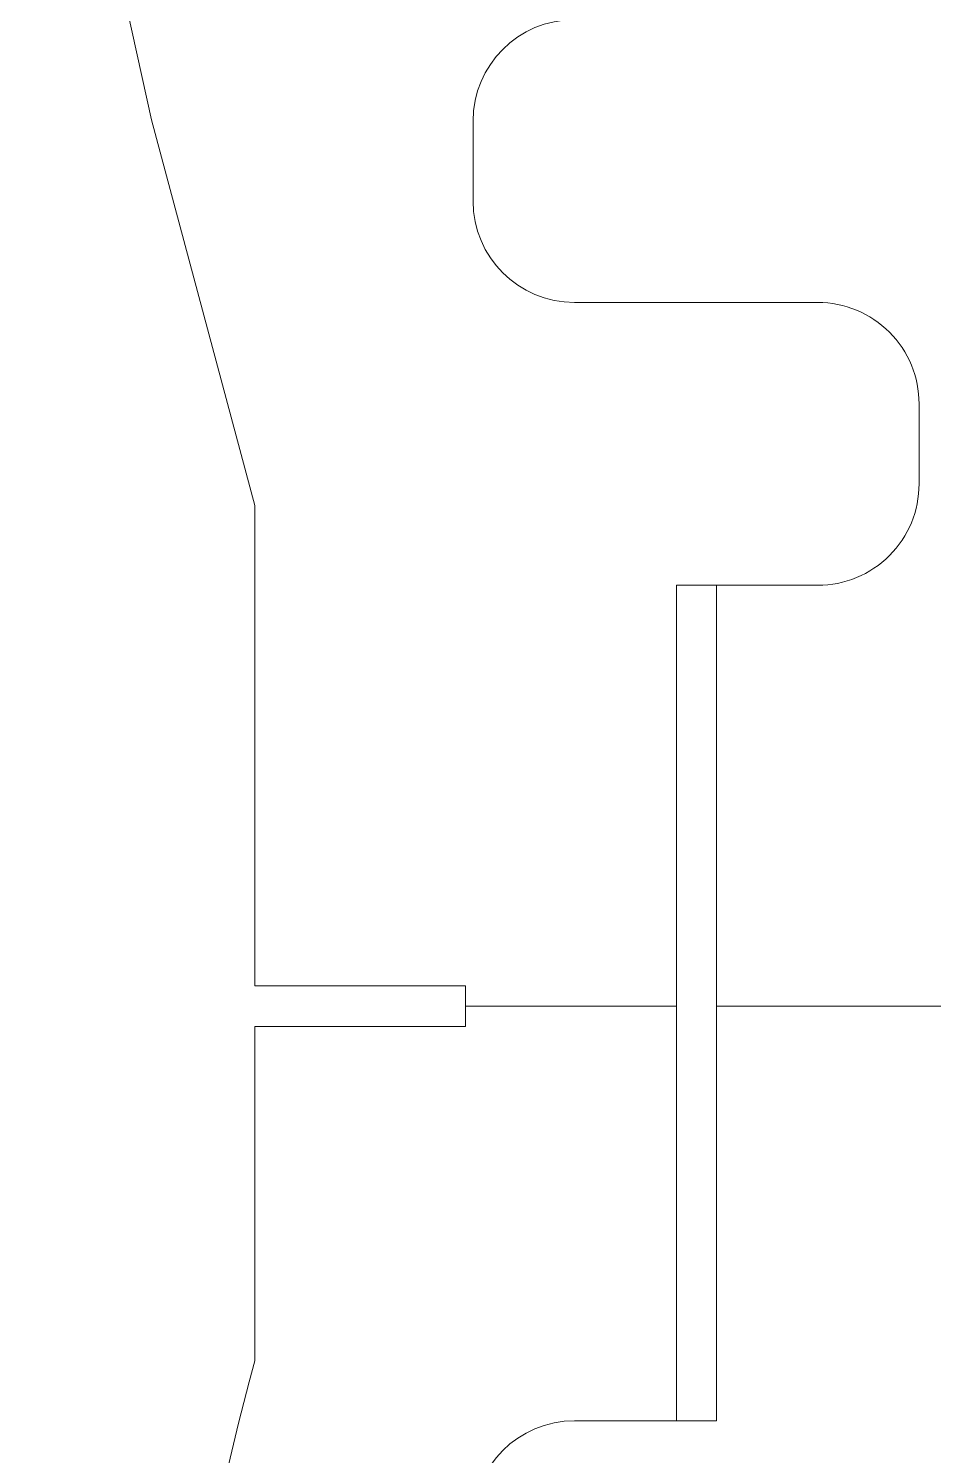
# Model space of a CAD drawing. Header units: millimetres. Extents: x 570 to 650.8, y -8.3 to 42.9.
# Drawn here: x 605.36 to 610.52, y 20.24 to 28.38 of the extents above; entities that cross this region are included whole.
import ezdxf

# ---------------------------------------------------------------- set-up
doc = ezdxf.new("R2010")
doc.units = ezdxf.units.MM
doc.header["$MEASUREMENT"] = 0
doc.layers.add('Layer 1', color=7, linetype='Continuous')

msp = doc.modelspace()

# ---------------------------------------------------------------- linework, layer by layer
at = {"layer": 'Layer 1', "color": 4, "lineweight": 9}
for points in [[(606.06073, 27.86117), (606.06073, 27.86117), (605.35824, 31.04343), (605.35824, 31.04343)], [(606.06073, 27.86117), (606.06073, 27.86117), (605.35824, 31.04343), (605.35824, 31.04343)], [(606.06073, 27.86117), (606.06073, 27.86117), (605.35824, 31.04343), (605.35824, 31.04343)], [(606.06073, 27.86117), (606.06073, 27.86117), (605.35824, 31.04343), (605.35824, 31.04343)], [(606.06073, 27.86117), (606.06073, 27.86117), (605.35824, 31.04343), (605.35824, 31.04343)], [(606.06073, 27.86117), (606.06073, 27.86117), (605.35824, 31.04343), (605.35824, 31.04343)], [(606.06073, 27.86117), (606.06073, 27.86117), (605.35824, 31.04343), (605.35824, 31.04343)], [(606.06073, 27.86117), (606.06073, 27.86117), (605.35824, 31.04343), (605.35824, 31.04343)], [(606.06073, 27.86117), (606.06073, 27.86117), (605.35824, 31.04343), (605.35824, 31.04343)], [(606.06073, 27.86117), (606.06073, 27.86117), (605.35824, 31.04343), (605.35824, 31.04343)], [(606.06073, 27.86117), (606.06073, 27.86117), (605.35824, 31.04343), (605.35824, 31.04343)], [(606.06073, 27.86117), (606.06073, 27.86117), (605.35824, 31.04343), (605.35824, 31.04343)], [(606.06073, 27.86117), (606.06073, 27.86117), (605.35824, 31.04343), (605.35824, 31.04343)], [(606.06073, 27.86117), (606.06073, 27.86117), (605.35824, 31.04343), (605.35824, 31.04343)], [(606.06073, 27.86117), (606.06073, 27.86117), (605.35824, 31.04343), (605.35824, 31.04343)], [(606.06073, 27.86117), (606.06073, 27.86117), (605.35824, 31.04343), (605.35824, 31.04343)], [(606.06073, 27.86117), (606.06073, 27.86117), (605.35824, 31.04343), (605.35824, 31.04343)], [(606.06073, 27.86117), (606.06073, 27.86117), (605.35824, 31.04343), (605.35824, 31.04343)], [(606.06073, 27.86117), (606.06073, 27.86117), (605.35824, 31.04343), (605.35824, 31.04343)], [(606.06073, 27.86117), (606.06073, 27.86117), (605.35824, 31.04343), (605.35824, 31.04343)], [(606.06073, 27.86117), (606.06073, 27.86117), (605.35824, 31.04343), (605.35824, 31.04343)], [(608.47423, 28.43283), (608.15469, 28.43283), (607.89562, 28.17376), (607.89562, 27.85423)], [(606.64974, 25.66253), (606.64974, 25.66253), (606.06073, 27.86117), (606.06073, 27.86117)], [(606.64974, 25.66253), (606.64974, 25.66253), (606.06073, 27.86117), (606.06073, 27.86117)], [(606.64974, 25.66253), (606.64974, 25.66253), (606.06073, 27.86117), (606.06073, 27.86117)], [(606.64974, 25.66253), (606.64974, 25.66253), (606.06073, 27.86117), (606.06073, 27.86117)], [(606.64974, 25.66253), (606.64974, 25.66253), (606.06073, 27.86117), (606.06073, 27.86117)], [(606.64974, 25.66253), (606.64974, 25.66253), (606.06073, 27.86117), (606.06073, 27.86117)], [(606.64974, 25.66253), (606.64974, 25.66253), (606.06073, 27.86117), (606.06073, 27.86117)], [(606.64974, 25.66253), (606.64974, 25.66253), (606.06073, 27.86117), (606.06073, 27.86117)], [(606.64974, 25.66253), (606.64974, 25.66253), (606.06073, 27.86117), (606.06073, 27.86117)], [(606.64974, 25.66253), (606.64974, 25.66253), (606.06073, 27.86117), (606.06073, 27.86117)], [(606.64974, 25.66253), (606.64974, 25.66253), (606.06073, 27.86117), (606.06073, 27.86117)], [(606.64974, 25.66253), (606.64974, 25.66253), (606.06073, 27.86117), (606.06073, 27.86117)], [(606.64974, 25.66253), (606.64974, 25.66253), (606.06073, 27.86117), (606.06073, 27.86117)], [(606.64974, 25.66253), (606.64974, 25.66253), (606.06073, 27.86117), (606.06073, 27.86117)], [(606.64974, 25.66253), (606.64974, 25.66253), (606.06073, 27.86117), (606.06073, 27.86117)], [(606.64974, 25.66253), (606.64974, 25.66253), (606.06073, 27.86117), (606.06073, 27.86117)], [(606.64974, 25.66253), (606.64974, 25.66253), (606.06073, 27.86117), (606.06073, 27.86117)], [(606.64974, 25.66253), (606.64974, 25.66253), (606.06073, 27.86117), (606.06073, 27.86117)], [(606.64974, 25.66253), (606.64974, 25.66253), (606.06073, 27.86117), (606.06073, 27.86117)], [(606.64974, 25.66253), (606.64974, 25.66253), (606.06073, 27.86117), (606.06073, 27.86117)], [(606.64974, 25.66253), (606.64974, 25.66253), (606.06073, 27.86117), (606.06073, 27.86117)], [(607.89563, 27.85424), (607.89563, 27.85424), (607.89563, 27.39828), (607.89563, 27.39828)], [(607.89563, 27.85424), (607.89563, 27.85424), (607.89563, 27.39828), (607.89563, 27.39828)], [(607.89563, 27.85424), (607.89563, 27.85424), (607.89563, 27.39828), (607.89563, 27.39828)], [(607.89563, 27.85424), (607.89563, 27.85424), (607.89563, 27.39828), (607.89563, 27.39828)], [(607.89563, 27.85424), (607.89563, 27.85424), (607.89563, 27.39828), (607.89563, 27.39828)], [(607.89563, 27.85424), (607.89563, 27.85424), (607.89563, 27.39828), (607.89563, 27.39828)], [(607.89563, 27.85424), (607.89563, 27.85424), (607.89563, 27.39828), (607.89563, 27.39828)], [(607.89563, 27.85424), (607.89563, 27.85424), (607.89563, 27.39828), (607.89563, 27.39828)], [(607.89563, 27.85424), (607.89563, 27.85424), (607.89563, 27.39828), (607.89563, 27.39828)], [(607.89563, 27.85424), (607.89563, 27.85424), (607.89563, 27.39828), (607.89563, 27.39828)], [(607.89563, 27.85424), (607.89563, 27.85424), (607.89563, 27.39828), (607.89563, 27.39828)], [(607.89563, 27.85424), (607.89563, 27.85424), (607.89563, 27.39828), (607.89563, 27.39828)], [(607.89563, 27.85424), (607.89563, 27.85424), (607.89563, 27.39828), (607.89563, 27.39828)], [(607.89563, 27.85424), (607.89563, 27.85424), (607.89563, 27.39828), (607.89563, 27.39828)], [(607.89563, 27.85424), (607.89563, 27.85424), (607.89563, 27.39828), (607.89563, 27.39828)], [(607.89563, 27.85424), (607.89563, 27.85424), (607.89563, 27.39828), (607.89563, 27.39828)], [(607.89563, 27.85424), (607.89563, 27.85424), (607.89563, 27.39828), (607.89563, 27.39828)], [(607.89563, 27.85424), (607.89563, 27.85424), (607.89563, 27.39828), (607.89563, 27.39828)], [(607.89563, 27.85424), (607.89563, 27.85424), (607.89563, 27.39828), (607.89563, 27.39828)], [(607.89563, 27.85424), (607.89563, 27.85424), (607.89563, 27.39828), (607.89563, 27.39828)], [(607.89563, 27.85424), (607.89563, 27.85424), (607.89563, 27.39828), (607.89563, 27.39828)], [(607.89563, 27.39828), (607.89563, 27.07874), (608.15469, 26.81971), (608.47422, 26.81971)], [(608.47423, 26.81972), (608.47423, 26.81972), (609.05644, 26.81972), (609.05644, 26.81972)], [(608.47423, 26.81972), (608.47423, 26.81972), (609.05644, 26.81972), (609.05644, 26.81972)], [(608.47423, 26.81972), (608.47423, 26.81972), (609.05644, 26.81972), (609.05644, 26.81972)], [(608.47423, 26.81972), (608.47423, 26.81972), (609.05644, 26.81972), (609.05644, 26.81972)], [(608.47423, 26.81972), (608.47423, 26.81972), (609.05644, 26.81972), (609.05644, 26.81972)], [(608.47423, 26.81972), (608.47423, 26.81972), (609.05644, 26.81972), (609.05644, 26.81972)], [(608.47423, 26.81972), (608.47423, 26.81972), (609.05644, 26.81972), (609.05644, 26.81972)], [(608.47423, 26.81972), (608.47423, 26.81972), (609.05644, 26.81972), (609.05644, 26.81972)], [(608.47423, 26.81972), (608.47423, 26.81972), (609.05644, 26.81972), (609.05644, 26.81972)], [(608.47423, 26.81972), (608.47423, 26.81972), (609.05644, 26.81972), (609.05644, 26.81972)], [(608.47423, 26.81972), (608.47423, 26.81972), (609.05644, 26.81972), (609.05644, 26.81972)], [(608.47423, 26.81972), (608.47423, 26.81972), (609.05644, 26.81972), (609.05644, 26.81972)], [(608.47423, 26.81972), (608.47423, 26.81972), (609.05644, 26.81972), (609.05644, 26.81972)], [(608.47423, 26.81972), (608.47423, 26.81972), (609.05644, 26.81972), (609.05644, 26.81972)], [(608.47423, 26.81972), (608.47423, 26.81972), (609.05644, 26.81972), (609.05644, 26.81972)], [(608.47423, 26.81972), (608.47423, 26.81972), (609.05644, 26.81972), (609.05644, 26.81972)], [(608.47423, 26.81972), (608.47423, 26.81972), (609.05644, 26.81972), (609.05644, 26.81972)], [(608.47423, 26.81972), (608.47423, 26.81972), (609.05644, 26.81972), (609.05644, 26.81972)], [(608.47423, 26.81972), (608.47423, 26.81972), (609.05644, 26.81972), (609.05644, 26.81972)], [(608.47423, 26.81972), (608.47423, 26.81972), (609.05644, 26.81972), (609.05644, 26.81972)], [(608.47423, 26.81972), (608.47423, 26.81972), (609.05644, 26.81972), (609.05644, 26.81972)], [(609.05644, 26.81972), (609.05644, 26.81972), (609.28426, 26.81972), (609.28426, 26.81972)], [(609.05644, 26.81972), (609.05644, 26.81972), (609.28426, 26.81972), (609.28426, 26.81972)], [(609.05644, 26.81972), (609.05644, 26.81972), (609.28426, 26.81972), (609.28426, 26.81972)], [(609.05644, 26.81972), (609.05644, 26.81972), (609.28426, 26.81972), (609.28426, 26.81972)], [(609.05644, 26.81972), (609.05644, 26.81972), (609.28426, 26.81972), (609.28426, 26.81972)], [(609.05644, 26.81972), (609.05644, 26.81972), (609.28426, 26.81972), (609.28426, 26.81972)], [(609.05644, 26.81972), (609.05644, 26.81972), (609.28426, 26.81972), (609.28426, 26.81972)], [(609.05644, 26.81972), (609.05644, 26.81972), (609.28426, 26.81972), (609.28426, 26.81972)], [(609.05644, 26.81972), (609.05644, 26.81972), (609.28426, 26.81972), (609.28426, 26.81972)], [(609.05644, 26.81972), (609.05644, 26.81972), (609.28426, 26.81972), (609.28426, 26.81972)], [(609.05644, 26.81972), (609.05644, 26.81972), (609.28426, 26.81972), (609.28426, 26.81972)], [(609.05644, 26.81972), (609.05644, 26.81972), (609.28426, 26.81972), (609.28426, 26.81972)], [(609.05644, 26.81972), (609.05644, 26.81972), (609.28426, 26.81972), (609.28426, 26.81972)], [(609.05644, 26.81972), (609.05644, 26.81972), (609.28426, 26.81972), (609.28426, 26.81972)], [(609.05644, 26.81972), (609.05644, 26.81972), (609.28426, 26.81972), (609.28426, 26.81972)], [(609.05644, 26.81972), (609.05644, 26.81972), (609.28426, 26.81972), (609.28426, 26.81972)], [(609.05644, 26.81972), (609.05644, 26.81972), (609.28426, 26.81972), (609.28426, 26.81972)], [(609.05644, 26.81972), (609.05644, 26.81972), (609.28426, 26.81972), (609.28426, 26.81972)], [(609.05644, 26.81972), (609.05644, 26.81972), (609.28426, 26.81972), (609.28426, 26.81972)], [(609.05644, 26.81972), (609.05644, 26.81972), (609.28426, 26.81972), (609.28426, 26.81972)], [(609.05644, 26.81972), (609.05644, 26.81972), (609.28426, 26.81972), (609.28426, 26.81972)], [(609.28426, 26.81972), (609.28426, 26.81972), (609.86284, 26.81972), (609.86284, 26.81972)], [(609.28426, 26.81972), (609.28426, 26.81972), (609.86284, 26.81972), (609.86284, 26.81972)], [(609.28426, 26.81972), (609.28426, 26.81972), (609.86284, 26.81972), (609.86284, 26.81972)], [(609.28426, 26.81972), (609.28426, 26.81972), (609.86284, 26.81972), (609.86284, 26.81972)], [(609.28426, 26.81972), (609.28426, 26.81972), (609.86284, 26.81972), (609.86284, 26.81972)], [(609.28426, 26.81972), (609.28426, 26.81972), (609.86284, 26.81972), (609.86284, 26.81972)], [(609.28426, 26.81972), (609.28426, 26.81972), (609.86284, 26.81972), (609.86284, 26.81972)], [(609.28426, 26.81972), (609.28426, 26.81972), (609.86284, 26.81972), (609.86284, 26.81972)], [(609.28426, 26.81972), (609.28426, 26.81972), (609.86284, 26.81972), (609.86284, 26.81972)], [(609.28426, 26.81972), (609.28426, 26.81972), (609.86284, 26.81972), (609.86284, 26.81972)], [(609.28426, 26.81972), (609.28426, 26.81972), (609.86284, 26.81972), (609.86284, 26.81972)], [(609.28426, 26.81972), (609.28426, 26.81972), (609.86284, 26.81972), (609.86284, 26.81972)], [(609.28426, 26.81972), (609.28426, 26.81972), (609.86284, 26.81972), (609.86284, 26.81972)], [(609.28426, 26.81972), (609.28426, 26.81972), (609.86284, 26.81972), (609.86284, 26.81972)], [(609.28426, 26.81972), (609.28426, 26.81972), (609.86284, 26.81972), (609.86284, 26.81972)], [(609.28426, 26.81972), (609.28426, 26.81972), (609.86284, 26.81972), (609.86284, 26.81972)], [(609.28426, 26.81972), (609.28426, 26.81972), (609.86284, 26.81972), (609.86284, 26.81972)], [(609.28426, 26.81972), (609.28426, 26.81972), (609.86284, 26.81972), (609.86284, 26.81972)], [(609.28426, 26.81972), (609.28426, 26.81972), (609.86284, 26.81972), (609.86284, 26.81972)], [(609.28426, 26.81972), (609.28426, 26.81972), (609.86284, 26.81972), (609.86284, 26.81972)], [(609.28426, 26.81972), (609.28426, 26.81972), (609.86284, 26.81972), (609.86284, 26.81972)], [(610.44144, 26.24112), (610.44144, 26.24112), (610.44144, 25.78516), (610.44144, 25.78516)], [(610.44144, 26.24112), (610.44144, 26.24112), (610.44144, 25.78516), (610.44144, 25.78516)], [(610.44144, 26.24112), (610.44144, 26.24112), (610.44144, 25.78516), (610.44144, 25.78516)], [(610.44144, 26.24112), (610.44144, 26.24112), (610.44144, 25.78516), (610.44144, 25.78516)], [(610.44144, 26.24112), (610.44144, 26.24112), (610.44144, 25.78516), (610.44144, 25.78516)], [(610.44144, 26.24112), (610.44144, 26.24112), (610.44144, 25.78516), (610.44144, 25.78516)], [(610.44144, 26.24112), (610.44144, 26.24112), (610.44144, 25.78516), (610.44144, 25.78516)], [(610.44144, 26.24112), (610.44144, 26.24112), (610.44144, 25.78516), (610.44144, 25.78516)], [(610.44144, 26.24112), (610.44144, 26.24112), (610.44144, 25.78516), (610.44144, 25.78516)], [(610.44144, 26.24112), (610.44144, 26.24112), (610.44144, 25.78516), (610.44144, 25.78516)], [(610.44144, 26.24112), (610.44144, 26.24112), (610.44144, 25.78516), (610.44144, 25.78516)], [(610.44144, 26.24112), (610.44144, 26.24112), (610.44144, 25.78516), (610.44144, 25.78516)], [(610.44144, 26.24112), (610.44144, 26.24112), (610.44144, 25.78516), (610.44144, 25.78516)], [(610.44144, 26.24112), (610.44144, 26.24112), (610.44144, 25.78516), (610.44144, 25.78516)], [(610.44144, 26.24112), (610.44144, 26.24112), (610.44144, 25.78516), (610.44144, 25.78516)], [(610.44144, 26.24112), (610.44144, 26.24112), (610.44144, 25.78516), (610.44144, 25.78516)], [(610.44144, 26.24112), (610.44144, 26.24112), (610.44144, 25.78516), (610.44144, 25.78516)], [(610.44144, 26.24112), (610.44144, 26.24112), (610.44144, 25.78516), (610.44144, 25.78516)], [(610.44144, 26.24112), (610.44144, 26.24112), (610.44144, 25.78516), (610.44144, 25.78516)], [(610.44144, 26.24112), (610.44144, 26.24112), (610.44144, 25.78516), (610.44144, 25.78516)], [(610.44144, 26.24112), (610.44144, 26.24112), (610.44144, 25.78516), (610.44144, 25.78516)], [(606.64974, 24.10028), (606.64974, 24.10028), (606.64974, 25.66253), (606.64974, 25.66253)], [(606.64974, 24.10028), (606.64974, 24.10028), (606.64974, 25.66253), (606.64974, 25.66253)], [(606.64974, 24.10028), (606.64974, 24.10028), (606.64974, 25.66253), (606.64974, 25.66253)], [(606.64974, 24.10028), (606.64974, 24.10028), (606.64974, 25.66253), (606.64974, 25.66253)], [(606.64974, 24.10028), (606.64974, 24.10028), (606.64974, 25.66253), (606.64974, 25.66253)], [(606.64974, 24.10028), (606.64974, 24.10028), (606.64974, 25.66253), (606.64974, 25.66253)], [(606.64974, 24.10028), (606.64974, 24.10028), (606.64974, 25.66253), (606.64974, 25.66253)], [(606.64974, 24.10028), (606.64974, 24.10028), (606.64974, 25.66253), (606.64974, 25.66253)], [(606.64974, 24.10028), (606.64974, 24.10028), (606.64974, 25.66253), (606.64974, 25.66253)], [(606.64974, 24.10028), (606.64974, 24.10028), (606.64974, 25.66253), (606.64974, 25.66253)], [(606.64974, 24.10028), (606.64974, 24.10028), (606.64974, 25.66253), (606.64974, 25.66253)], [(606.64974, 24.10028), (606.64974, 24.10028), (606.64974, 25.66253), (606.64974, 25.66253)], [(606.64974, 24.10028), (606.64974, 24.10028), (606.64974, 25.66253), (606.64974, 25.66253)], [(606.64974, 24.10028), (606.64974, 24.10028), (606.64974, 25.66253), (606.64974, 25.66253)], [(606.64974, 24.10028), (606.64974, 24.10028), (606.64974, 25.66253), (606.64974, 25.66253)], [(606.64974, 24.10028), (606.64974, 24.10028), (606.64974, 25.66253), (606.64974, 25.66253)], [(606.64974, 24.10028), (606.64974, 24.10028), (606.64974, 25.66253), (606.64974, 25.66253)], [(606.64974, 24.10028), (606.64974, 24.10028), (606.64974, 25.66253), (606.64974, 25.66253)], [(606.64974, 24.10028), (606.64974, 24.10028), (606.64974, 25.66253), (606.64974, 25.66253)], [(606.64974, 24.10028), (606.64974, 24.10028), (606.64974, 25.66253), (606.64974, 25.66253)], [(606.64974, 24.10028), (606.64974, 24.10028), (606.64974, 25.66253), (606.64974, 25.66253)], [(609.28426, 25.20657), (609.28426, 25.20657), (609.05644, 25.20657), (609.05644, 25.20657)], [(609.28426, 25.20657), (609.28426, 25.20657), (609.05644, 25.20657), (609.05644, 25.20657)], [(609.28426, 25.20657), (609.28426, 25.20657), (609.05644, 25.20657), (609.05644, 25.20657)], [(609.28426, 25.20657), (609.28426, 25.20657), (609.05644, 25.20657), (609.05644, 25.20657)], [(609.28426, 25.20657), (609.28426, 25.20657), (609.05644, 25.20657), (609.05644, 25.20657)], [(609.28426, 25.20657), (609.28426, 25.20657), (609.05644, 25.20657), (609.05644, 25.20657)], [(609.28426, 25.20657), (609.28426, 25.20657), (609.05644, 25.20657), (609.05644, 25.20657)], [(609.28426, 25.20657), (609.28426, 25.20657), (609.05644, 25.20657), (609.05644, 25.20657)], [(609.28426, 25.20657), (609.28426, 25.20657), (609.05644, 25.20657), (609.05644, 25.20657)], [(609.28426, 25.20657), (609.28426, 25.20657), (609.05644, 25.20657), (609.05644, 25.20657)], [(609.28426, 25.20657), (609.28426, 25.20657), (609.05644, 25.20657), (609.05644, 25.20657)], [(609.28426, 25.20657), (609.28426, 25.20657), (609.05644, 25.20657), (609.05644, 25.20657)], [(609.28426, 25.20657), (609.28426, 25.20657), (609.05644, 25.20657), (609.05644, 25.20657)], [(609.28426, 25.20657), (609.28426, 25.20657), (609.05644, 25.20657), (609.05644, 25.20657)], [(609.28426, 25.20657), (609.28426, 25.20657), (609.05644, 25.20657), (609.05644, 25.20657)], [(609.28426, 25.20657), (609.28426, 25.20657), (609.05644, 25.20657), (609.05644, 25.20657)], [(609.28426, 25.20657), (609.28426, 25.20657), (609.05644, 25.20657), (609.05644, 25.20657)], [(609.28426, 25.20657), (609.28426, 25.20657), (609.05644, 25.20657), (609.05644, 25.20657)], [(609.28426, 25.20657), (609.28426, 25.20657), (609.05644, 25.20657), (609.05644, 25.20657)], [(609.28426, 25.20657), (609.28426, 25.20657), (609.05644, 25.20657), (609.05644, 25.20657)], [(609.28426, 25.20657), (609.28426, 25.20657), (609.05644, 25.20657), (609.05644, 25.20657)], [(609.05644, 25.20657), (609.05644, 25.20657), (609.05644, 20.44181), (609.05644, 20.44181)], [(609.05644, 25.20657), (609.05644, 25.20657), (609.05644, 20.44181), (609.05644, 20.44181)], [(609.05644, 25.20657), (609.05644, 25.20657), (609.05644, 20.44181), (609.05644, 20.44181)], [(609.05644, 25.20657), (609.05644, 25.20657), (609.05644, 20.44181), (609.05644, 20.44181)], [(609.05644, 25.20657), (609.05644, 25.20657), (609.05644, 20.44181), (609.05644, 20.44181)], [(609.05644, 25.20657), (609.05644, 25.20657), (609.05644, 20.44181), (609.05644, 20.44181)], [(609.05644, 25.20657), (609.05644, 25.20657), (609.05644, 20.44181), (609.05644, 20.44181)], [(609.05644, 25.20657), (609.05644, 25.20657), (609.05644, 20.44181), (609.05644, 20.44181)], [(609.05644, 25.20657), (609.05644, 25.20657), (609.05644, 20.44181), (609.05644, 20.44181)], [(609.05644, 25.20657), (609.05644, 25.20657), (609.05644, 20.44181), (609.05644, 20.44181)], [(609.05644, 25.20657), (609.05644, 25.20657), (609.05644, 20.44181), (609.05644, 20.44181)], [(609.05644, 25.20657), (609.05644, 25.20657), (609.05644, 20.44181), (609.05644, 20.44181)], [(609.05644, 25.20657), (609.05644, 25.20657), (609.05644, 20.44181), (609.05644, 20.44181)], [(609.05644, 25.20657), (609.05644, 25.20657), (609.05644, 20.44181), (609.05644, 20.44181)], [(609.05644, 25.20657), (609.05644, 25.20657), (609.05644, 20.44181), (609.05644, 20.44181)], [(609.05644, 25.20657), (609.05644, 25.20657), (609.05644, 20.44181), (609.05644, 20.44181)], [(609.05644, 25.20657), (609.05644, 25.20657), (609.05644, 20.44181), (609.05644, 20.44181)], [(609.05644, 25.20657), (609.05644, 25.20657), (609.05644, 20.44181), (609.05644, 20.44181)], [(609.05644, 25.20657), (609.05644, 25.20657), (609.05644, 20.44181), (609.05644, 20.44181)], [(609.05644, 25.20657), (609.05644, 25.20657), (609.05644, 20.44181), (609.05644, 20.44181)], [(609.05644, 25.20657), (609.05644, 25.20657), (609.05644, 20.44181), (609.05644, 20.44181)], [(609.28426, 25.20657), (609.28426, 25.20657), (609.28426, 20.44181), (609.28426, 20.44181)], [(609.28426, 25.20657), (609.28426, 25.20657), (609.28426, 20.44181), (609.28426, 20.44181)], [(609.28426, 25.20657), (609.28426, 25.20657), (609.28426, 20.44181), (609.28426, 20.44181)], [(609.28426, 25.20657), (609.28426, 25.20657), (609.28426, 20.44181), (609.28426, 20.44181)], [(609.28426, 25.20657), (609.28426, 25.20657), (609.28426, 20.44181), (609.28426, 20.44181)], [(609.28426, 25.20657), (609.28426, 25.20657), (609.28426, 20.44181), (609.28426, 20.44181)], [(609.28426, 25.20657), (609.28426, 25.20657), (609.28426, 20.44181), (609.28426, 20.44181)], [(609.28426, 25.20657), (609.28426, 25.20657), (609.28426, 20.44181), (609.28426, 20.44181)], [(609.28426, 25.20657), (609.28426, 25.20657), (609.28426, 20.44181), (609.28426, 20.44181)], [(609.28426, 25.20657), (609.28426, 25.20657), (609.28426, 20.44181), (609.28426, 20.44181)], [(609.28426, 25.20657), (609.28426, 25.20657), (609.28426, 20.44181), (609.28426, 20.44181)], [(609.28426, 25.20657), (609.28426, 25.20657), (609.28426, 20.44181), (609.28426, 20.44181)], [(609.28426, 25.20657), (609.28426, 25.20657), (609.28426, 20.44181), (609.28426, 20.44181)], [(609.28426, 25.20657), (609.28426, 25.20657), (609.28426, 20.44181), (609.28426, 20.44181)], [(609.28426, 25.20657), (609.28426, 25.20657), (609.28426, 20.44181), (609.28426, 20.44181)], [(609.28426, 25.20657), (609.28426, 25.20657), (609.28426, 20.44181), (609.28426, 20.44181)], [(609.28426, 25.20657), (609.28426, 25.20657), (609.28426, 20.44181), (609.28426, 20.44181)], [(609.28426, 25.20657), (609.28426, 25.20657), (609.28426, 20.44181), (609.28426, 20.44181)], [(609.28426, 25.20657), (609.28426, 25.20657), (609.28426, 20.44181), (609.28426, 20.44181)], [(609.28426, 25.20657), (609.28426, 25.20657), (609.28426, 20.44181), (609.28426, 20.44181)], [(609.28426, 25.20657), (609.28426, 25.20657), (609.28426, 20.44181), (609.28426, 20.44181)], [(609.86284, 25.20657), (609.86284, 25.20657), (609.28426, 25.20657), (609.28426, 25.20657)], [(609.86284, 25.20657), (609.86284, 25.20657), (609.28426, 25.20657), (609.28426, 25.20657)], [(609.86284, 25.20657), (609.86284, 25.20657), (609.28426, 25.20657), (609.28426, 25.20657)], [(609.86284, 25.20657), (609.86284, 25.20657), (609.28426, 25.20657), (609.28426, 25.20657)], [(609.86284, 25.20657), (609.86284, 25.20657), (609.28426, 25.20657), (609.28426, 25.20657)], [(609.86284, 25.20657), (609.86284, 25.20657), (609.28426, 25.20657), (609.28426, 25.20657)], [(609.86284, 25.20657), (609.86284, 25.20657), (609.28426, 25.20657), (609.28426, 25.20657)], [(609.86284, 25.20657), (609.86284, 25.20657), (609.28426, 25.20657), (609.28426, 25.20657)], [(609.86284, 25.20657), (609.86284, 25.20657), (609.28426, 25.20657), (609.28426, 25.20657)], [(609.86284, 25.20657), (609.86284, 25.20657), (609.28426, 25.20657), (609.28426, 25.20657)], [(609.86284, 25.20657), (609.86284, 25.20657), (609.28426, 25.20657), (609.28426, 25.20657)], [(609.86284, 25.20657), (609.86284, 25.20657), (609.28426, 25.20657), (609.28426, 25.20657)], [(609.86284, 25.20657), (609.86284, 25.20657), (609.28426, 25.20657), (609.28426, 25.20657)], [(609.86284, 25.20657), (609.86284, 25.20657), (609.28426, 25.20657), (609.28426, 25.20657)], [(609.86284, 25.20657), (609.86284, 25.20657), (609.28426, 25.20657), (609.28426, 25.20657)], [(609.86284, 25.20657), (609.86284, 25.20657), (609.28426, 25.20657), (609.28426, 25.20657)], [(609.86284, 25.20657), (609.86284, 25.20657), (609.28426, 25.20657), (609.28426, 25.20657)], [(609.86284, 25.20657), (609.86284, 25.20657), (609.28426, 25.20657), (609.28426, 25.20657)], [(609.86284, 25.20657), (609.86284, 25.20657), (609.28426, 25.20657), (609.28426, 25.20657)], [(609.86284, 25.20657), (609.86284, 25.20657), (609.28426, 25.20657), (609.28426, 25.20657)], [(609.86284, 25.20657), (609.86284, 25.20657), (609.28426, 25.20657), (609.28426, 25.20657)], [(606.64974, 22.92216), (606.64974, 22.92216), (606.64974, 24.10028), (606.64974, 24.10028)], [(606.64974, 22.92216), (606.64974, 22.92216), (606.64974, 24.10028), (606.64974, 24.10028)], [(606.64974, 22.92216), (606.64974, 22.92216), (606.64974, 24.10028), (606.64974, 24.10028)], [(606.64974, 22.92216), (606.64974, 22.92216), (606.64974, 24.10028), (606.64974, 24.10028)], [(606.64974, 22.92216), (606.64974, 22.92216), (606.64974, 24.10028), (606.64974, 24.10028)], [(606.64974, 22.92216), (606.64974, 22.92216), (606.64974, 24.10028), (606.64974, 24.10028)], [(606.64974, 22.92216), (606.64974, 22.92216), (606.64974, 24.10028), (606.64974, 24.10028)], [(606.64974, 22.92216), (606.64974, 22.92216), (606.64974, 24.10028), (606.64974, 24.10028)], [(606.64974, 22.92216), (606.64974, 22.92216), (606.64974, 24.10028), (606.64974, 24.10028)], [(606.64974, 22.92216), (606.64974, 22.92216), (606.64974, 24.10028), (606.64974, 24.10028)], [(606.64974, 22.92216), (606.64974, 22.92216), (606.64974, 24.10028), (606.64974, 24.10028)], [(606.64974, 22.92216), (606.64974, 22.92216), (606.64974, 24.10028), (606.64974, 24.10028)], [(606.64974, 22.92216), (606.64974, 22.92216), (606.64974, 24.10028), (606.64974, 24.10028)], [(606.64974, 22.92216), (606.64974, 22.92216), (606.64974, 24.10028), (606.64974, 24.10028)], [(606.64974, 22.92216), (606.64974, 22.92216), (606.64974, 24.10028), (606.64974, 24.10028)], [(606.64974, 22.92216), (606.64974, 22.92216), (606.64974, 24.10028), (606.64974, 24.10028)], [(606.64974, 22.92216), (606.64974, 22.92216), (606.64974, 24.10028), (606.64974, 24.10028)], [(606.64974, 22.92216), (606.64974, 22.92216), (606.64974, 24.10028), (606.64974, 24.10028)], [(606.64974, 22.92216), (606.64974, 22.92216), (606.64974, 24.10028), (606.64974, 24.10028)], [(606.64974, 22.92216), (606.64974, 22.92216), (606.64974, 24.10028), (606.64974, 24.10028)], [(606.64974, 22.92216), (606.64974, 22.92216), (606.64974, 24.10028), (606.64974, 24.10028)], [(607.85312, 22.92216), (607.85312, 22.92216), (606.64974, 22.92216), (606.64974, 22.92216)], [(607.85312, 22.92216), (607.85312, 22.92216), (606.64974, 22.92216), (606.64974, 22.92216)], [(607.85312, 22.92216), (607.85312, 22.92216), (606.64974, 22.92216), (606.64974, 22.92216)], [(607.85312, 22.92216), (607.85312, 22.92216), (606.64974, 22.92216), (606.64974, 22.92216)], [(607.85312, 22.92216), (607.85312, 22.92216), (606.64974, 22.92216), (606.64974, 22.92216)], [(607.85312, 22.92216), (607.85312, 22.92216), (606.64974, 22.92216), (606.64974, 22.92216)], [(607.85312, 22.92216), (607.85312, 22.92216), (606.64974, 22.92216), (606.64974, 22.92216)], [(607.85312, 22.92216), (607.85312, 22.92216), (606.64974, 22.92216), (606.64974, 22.92216)], [(607.85312, 22.92216), (607.85312, 22.92216), (606.64974, 22.92216), (606.64974, 22.92216)], [(607.85312, 22.92216), (607.85312, 22.92216), (606.64974, 22.92216), (606.64974, 22.92216)], [(607.85312, 22.92216), (607.85312, 22.92216), (606.64974, 22.92216), (606.64974, 22.92216)], [(607.85312, 22.92216), (607.85312, 22.92216), (606.64974, 22.92216), (606.64974, 22.92216)], [(607.85312, 22.92216), (607.85312, 22.92216), (606.64974, 22.92216), (606.64974, 22.92216)], [(607.85312, 22.92216), (607.85312, 22.92216), (606.64974, 22.92216), (606.64974, 22.92216)], [(607.85312, 22.92216), (607.85312, 22.92216), (606.64974, 22.92216), (606.64974, 22.92216)], [(607.85312, 22.92216), (607.85312, 22.92216), (606.64974, 22.92216), (606.64974, 22.92216)], [(607.85312, 22.92216), (607.85312, 22.92216), (606.64974, 22.92216), (606.64974, 22.92216)], [(607.85312, 22.92216), (607.85312, 22.92216), (606.64974, 22.92216), (606.64974, 22.92216)], [(607.85312, 22.92216), (607.85312, 22.92216), (606.64974, 22.92216), (606.64974, 22.92216)], [(607.85312, 22.92216), (607.85312, 22.92216), (606.64974, 22.92216), (606.64974, 22.92216)], [(607.85312, 22.92216), (607.85312, 22.92216), (606.64974, 22.92216), (606.64974, 22.92216)], [(607.85312, 22.92216), (607.85312, 22.92216), (607.85312, 22.69073), (607.85312, 22.69073)], [(607.85312, 22.92216), (607.85312, 22.92216), (607.85312, 22.69073), (607.85312, 22.69073)], [(607.85312, 22.92216), (607.85312, 22.92216), (607.85312, 22.69073), (607.85312, 22.69073)], [(607.85312, 22.92216), (607.85312, 22.92216), (607.85312, 22.69073), (607.85312, 22.69073)], [(607.85312, 22.92216), (607.85312, 22.92216), (607.85312, 22.69073), (607.85312, 22.69073)], [(607.85312, 22.92216), (607.85312, 22.92216), (607.85312, 22.69073), (607.85312, 22.69073)], [(607.85312, 22.92216), (607.85312, 22.92216), (607.85312, 22.69073), (607.85312, 22.69073)], [(607.85312, 22.92216), (607.85312, 22.92216), (607.85312, 22.69073), (607.85312, 22.69073)], [(607.85312, 22.92216), (607.85312, 22.92216), (607.85312, 22.69073), (607.85312, 22.69073)], [(607.85312, 22.92216), (607.85312, 22.92216), (607.85312, 22.69073), (607.85312, 22.69073)], [(607.85312, 22.92216), (607.85312, 22.92216), (607.85312, 22.69073), (607.85312, 22.69073)], [(607.85312, 22.92216), (607.85312, 22.92216), (607.85312, 22.69073), (607.85312, 22.69073)], [(607.85312, 22.92216), (607.85312, 22.92216), (607.85312, 22.69073), (607.85312, 22.69073)], [(607.85312, 22.92216), (607.85312, 22.92216), (607.85312, 22.69073), (607.85312, 22.69073)], [(607.85312, 22.92216), (607.85312, 22.92216), (607.85312, 22.69073), (607.85312, 22.69073)], [(607.85312, 22.92216), (607.85312, 22.92216), (607.85312, 22.69073), (607.85312, 22.69073)], [(607.85312, 22.92216), (607.85312, 22.92216), (607.85312, 22.69073), (607.85312, 22.69073)], [(607.85312, 22.92216), (607.85312, 22.92216), (607.85312, 22.69073), (607.85312, 22.69073)], [(607.85312, 22.92216), (607.85312, 22.92216), (607.85312, 22.69073), (607.85312, 22.69073)], [(607.85312, 22.92216), (607.85312, 22.92216), (607.85312, 22.69073), (607.85312, 22.69073)], [(607.85312, 22.92216), (607.85312, 22.92216), (607.85312, 22.69073), (607.85312, 22.69073)], [(609.05644, 22.80644), (609.05644, 22.80644), (607.85312, 22.80644), (607.85312, 22.80644)], [(609.05644, 22.80644), (609.05644, 22.80644), (607.85312, 22.80644), (607.85312, 22.80644)], [(609.05644, 22.80644), (609.05644, 22.80644), (607.85312, 22.80644), (607.85312, 22.80644)], [(609.05644, 22.80644), (609.05644, 22.80644), (607.85312, 22.80644), (607.85312, 22.80644)], [(609.05644, 22.80644), (609.05644, 22.80644), (607.85312, 22.80644), (607.85312, 22.80644)], [(609.05644, 22.80644), (609.05644, 22.80644), (607.85312, 22.80644), (607.85312, 22.80644)], [(609.05644, 22.80644), (609.05644, 22.80644), (607.85312, 22.80644), (607.85312, 22.80644)], [(609.05644, 22.80644), (609.05644, 22.80644), (607.85312, 22.80644), (607.85312, 22.80644)], [(609.05644, 22.80644), (609.05644, 22.80644), (607.85312, 22.80644), (607.85312, 22.80644)], [(609.05644, 22.80644), (609.05644, 22.80644), (607.85312, 22.80644), (607.85312, 22.80644)], [(609.05644, 22.80644), (609.05644, 22.80644), (607.85312, 22.80644), (607.85312, 22.80644)], [(609.05644, 22.80644), (609.05644, 22.80644), (607.85312, 22.80644), (607.85312, 22.80644)], [(609.05644, 22.80644), (609.05644, 22.80644), (607.85312, 22.80644), (607.85312, 22.80644)], [(609.05644, 22.80644), (609.05644, 22.80644), (607.85312, 22.80644), (607.85312, 22.80644)], [(609.05644, 22.80644), (609.05644, 22.80644), (607.85312, 22.80644), (607.85312, 22.80644)], [(609.05644, 22.80644), (609.05644, 22.80644), (607.85312, 22.80644), (607.85312, 22.80644)], [(609.05644, 22.80644), (609.05644, 22.80644), (607.85312, 22.80644), (607.85312, 22.80644)], [(609.05644, 22.80644), (609.05644, 22.80644), (607.85312, 22.80644), (607.85312, 22.80644)], [(609.05644, 22.80644), (609.05644, 22.80644), (607.85312, 22.80644), (607.85312, 22.80644)], [(609.05644, 22.80644), (609.05644, 22.80644), (607.85312, 22.80644), (607.85312, 22.80644)], [(609.05644, 22.80644), (609.05644, 22.80644), (607.85312, 22.80644), (607.85312, 22.80644)], [(611.38781, 22.80644), (611.38781, 22.80644), (609.28426, 22.80644), (609.28426, 22.80644)], [(611.38781, 22.80644), (611.38781, 22.80644), (609.28426, 22.80644), (609.28426, 22.80644)], [(611.38781, 22.80644), (611.38781, 22.80644), (609.28426, 22.80644), (609.28426, 22.80644)], [(611.38781, 22.80644), (611.38781, 22.80644), (609.28426, 22.80644), (609.28426, 22.80644)], [(611.38781, 22.80644), (611.38781, 22.80644), (609.28426, 22.80644), (609.28426, 22.80644)], [(611.38781, 22.80644), (611.38781, 22.80644), (609.28426, 22.80644), (609.28426, 22.80644)], [(611.38781, 22.80644), (611.38781, 22.80644), (609.28426, 22.80644), (609.28426, 22.80644)], [(611.38781, 22.80644), (611.38781, 22.80644), (609.28426, 22.80644), (609.28426, 22.80644)], [(611.38781, 22.80644), (611.38781, 22.80644), (609.28426, 22.80644), (609.28426, 22.80644)], [(611.38781, 22.80644), (611.38781, 22.80644), (609.28426, 22.80644), (609.28426, 22.80644)], [(611.38781, 22.80644), (611.38781, 22.80644), (609.28426, 22.80644), (609.28426, 22.80644)], [(611.38781, 22.80644), (611.38781, 22.80644), (609.28426, 22.80644), (609.28426, 22.80644)], [(611.38781, 22.80644), (611.38781, 22.80644), (609.28426, 22.80644), (609.28426, 22.80644)], [(611.38781, 22.80644), (611.38781, 22.80644), (609.28426, 22.80644), (609.28426, 22.80644)], [(611.38781, 22.80644), (611.38781, 22.80644), (609.28426, 22.80644), (609.28426, 22.80644)], [(611.38781, 22.80644), (611.38781, 22.80644), (609.28426, 22.80644), (609.28426, 22.80644)], [(611.38781, 22.80644), (611.38781, 22.80644), (609.28426, 22.80644), (609.28426, 22.80644)], [(611.38781, 22.80644), (611.38781, 22.80644), (609.28426, 22.80644), (609.28426, 22.80644)], [(611.38781, 22.80644), (611.38781, 22.80644), (609.28426, 22.80644), (609.28426, 22.80644)], [(611.38781, 22.80644), (611.38781, 22.80644), (609.28426, 22.80644), (609.28426, 22.80644)], [(611.38781, 22.80644), (611.38781, 22.80644), (609.28426, 22.80644), (609.28426, 22.80644)], [(607.85312, 22.69073), (607.85312, 22.69073), (606.64974, 22.69073), (606.64974, 22.69073)], [(607.85312, 22.69073), (607.85312, 22.69073), (606.64974, 22.69073), (606.64974, 22.69073)], [(607.85312, 22.69073), (607.85312, 22.69073), (606.64974, 22.69073), (606.64974, 22.69073)], [(607.85312, 22.69073), (607.85312, 22.69073), (606.64974, 22.69073), (606.64974, 22.69073)], [(607.85312, 22.69073), (607.85312, 22.69073), (606.64974, 22.69073), (606.64974, 22.69073)], [(607.85312, 22.69073), (607.85312, 22.69073), (606.64974, 22.69073), (606.64974, 22.69073)], [(607.85312, 22.69073), (607.85312, 22.69073), (606.64974, 22.69073), (606.64974, 22.69073)], [(607.85312, 22.69073), (607.85312, 22.69073), (606.64974, 22.69073), (606.64974, 22.69073)], [(607.85312, 22.69073), (607.85312, 22.69073), (606.64974, 22.69073), (606.64974, 22.69073)], [(607.85312, 22.69073), (607.85312, 22.69073), (606.64974, 22.69073), (606.64974, 22.69073)], [(607.85312, 22.69073), (607.85312, 22.69073), (606.64974, 22.69073), (606.64974, 22.69073)], [(607.85312, 22.69073), (607.85312, 22.69073), (606.64974, 22.69073), (606.64974, 22.69073)], [(607.85312, 22.69073), (607.85312, 22.69073), (606.64974, 22.69073), (606.64974, 22.69073)], [(607.85312, 22.69073), (607.85312, 22.69073), (606.64974, 22.69073), (606.64974, 22.69073)], [(607.85312, 22.69073), (607.85312, 22.69073), (606.64974, 22.69073), (606.64974, 22.69073)], [(607.85312, 22.69073), (607.85312, 22.69073), (606.64974, 22.69073), (606.64974, 22.69073)], [(607.85312, 22.69073), (607.85312, 22.69073), (606.64974, 22.69073), (606.64974, 22.69073)], [(607.85312, 22.69073), (607.85312, 22.69073), (606.64974, 22.69073), (606.64974, 22.69073)], [(607.85312, 22.69073), (607.85312, 22.69073), (606.64974, 22.69073), (606.64974, 22.69073)], [(607.85312, 22.69073), (607.85312, 22.69073), (606.64974, 22.69073), (606.64974, 22.69073)], [(607.85312, 22.69073), (607.85312, 22.69073), (606.64974, 22.69073), (606.64974, 22.69073)], [(606.64974, 20.78334), (606.64974, 20.78334), (606.64974, 22.69073), (606.64974, 22.69073)], [(606.64974, 20.78334), (606.64974, 20.78334), (606.64974, 22.69073), (606.64974, 22.69073)], [(606.64974, 20.78334), (606.64974, 20.78334), (606.64974, 22.69073), (606.64974, 22.69073)], [(606.64974, 20.78334), (606.64974, 20.78334), (606.64974, 22.69073), (606.64974, 22.69073)], [(606.64974, 20.78334), (606.64974, 20.78334), (606.64974, 22.69073), (606.64974, 22.69073)], [(606.64974, 20.78334), (606.64974, 20.78334), (606.64974, 22.69073), (606.64974, 22.69073)], [(606.64974, 20.78334), (606.64974, 20.78334), (606.64974, 22.69073), (606.64974, 22.69073)], [(606.64974, 20.78334), (606.64974, 20.78334), (606.64974, 22.69073), (606.64974, 22.69073)], [(606.64974, 20.78334), (606.64974, 20.78334), (606.64974, 22.69073), (606.64974, 22.69073)], [(606.64974, 20.78334), (606.64974, 20.78334), (606.64974, 22.69073), (606.64974, 22.69073)], [(606.64974, 20.78334), (606.64974, 20.78334), (606.64974, 22.69073), (606.64974, 22.69073)], [(606.64974, 20.78334), (606.64974, 20.78334), (606.64974, 22.69073), (606.64974, 22.69073)], [(606.64974, 20.78334), (606.64974, 20.78334), (606.64974, 22.69073), (606.64974, 22.69073)], [(606.64974, 20.78334), (606.64974, 20.78334), (606.64974, 22.69073), (606.64974, 22.69073)], [(606.64974, 20.78334), (606.64974, 20.78334), (606.64974, 22.69073), (606.64974, 22.69073)], [(606.64974, 20.78334), (606.64974, 20.78334), (606.64974, 22.69073), (606.64974, 22.69073)], [(606.64974, 20.78334), (606.64974, 20.78334), (606.64974, 22.69073), (606.64974, 22.69073)], [(606.64974, 20.78334), (606.64974, 20.78334), (606.64974, 22.69073), (606.64974, 22.69073)], [(606.64974, 20.78334), (606.64974, 20.78334), (606.64974, 22.69073), (606.64974, 22.69073)], [(606.64974, 20.78334), (606.64974, 20.78334), (606.64974, 22.69073), (606.64974, 22.69073)], [(606.64974, 20.78334), (606.64974, 20.78334), (606.64974, 22.69073), (606.64974, 22.69073)], [(606.64974, 20.78334), (605.96407, 18.25746), (605.85739, 15.60939), (606.33771, 13.03659)], [(608.47423, 20.44181), (608.15469, 20.44176), (607.89562, 20.18272), (607.89562, 19.86319)], [(609.28426, 20.44181), (609.28426, 20.44181), (608.47423, 20.44181), (608.47423, 20.44181)], [(609.28426, 20.44181), (609.28426, 20.44181), (608.47423, 20.44181), (608.47423, 20.44181)], [(609.28426, 20.44181), (609.28426, 20.44181), (608.47423, 20.44181), (608.47423, 20.44181)], [(609.28426, 20.44181), (609.28426, 20.44181), (608.47423, 20.44181), (608.47423, 20.44181)], [(609.28426, 20.44181), (609.28426, 20.44181), (608.47423, 20.44181), (608.47423, 20.44181)], [(609.28426, 20.44181), (609.28426, 20.44181), (608.47423, 20.44181), (608.47423, 20.44181)], [(609.28426, 20.44181), (609.28426, 20.44181), (608.47423, 20.44181), (608.47423, 20.44181)], [(609.28426, 20.44181), (609.28426, 20.44181), (608.47423, 20.44181), (608.47423, 20.44181)], [(609.28426, 20.44181), (609.28426, 20.44181), (608.47423, 20.44181), (608.47423, 20.44181)], [(609.28426, 20.44181), (609.28426, 20.44181), (608.47423, 20.44181), (608.47423, 20.44181)], [(609.28426, 20.44181), (609.28426, 20.44181), (608.47423, 20.44181), (608.47423, 20.44181)], [(609.28426, 20.44181), (609.28426, 20.44181), (608.47423, 20.44181), (608.47423, 20.44181)], [(609.28426, 20.44181), (609.28426, 20.44181), (608.47423, 20.44181), (608.47423, 20.44181)], [(609.28426, 20.44181), (609.28426, 20.44181), (608.47423, 20.44181), (608.47423, 20.44181)], [(609.28426, 20.44181), (609.28426, 20.44181), (608.47423, 20.44181), (608.47423, 20.44181)], [(609.28426, 20.44181), (609.28426, 20.44181), (608.47423, 20.44181), (608.47423, 20.44181)], [(609.28426, 20.44181), (609.28426, 20.44181), (608.47423, 20.44181), (608.47423, 20.44181)], [(609.28426, 20.44181), (609.28426, 20.44181), (608.47423, 20.44181), (608.47423, 20.44181)], [(609.28426, 20.44181), (609.28426, 20.44181), (608.47423, 20.44181), (608.47423, 20.44181)], [(609.28426, 20.44181), (609.28426, 20.44181), (608.47423, 20.44181), (608.47423, 20.44181)], [(609.28426, 20.44181), (609.28426, 20.44181), (608.47423, 20.44181), (608.47423, 20.44181)]]:
    msp.add_open_spline(points, degree=3, dxfattribs=at)
for points in [[(610.44144, 26.24112), (610.44144, 26.39458), (610.38046, 26.54172), (610.27197, 26.65024), (610.27197, 26.65024), (610.16346, 26.75874), (610.01629, 26.81971), (609.86284, 26.81971)], [(609.86284, 25.20657), (610.01631, 25.20657), (610.16344, 25.26753), (610.27197, 25.37601), (610.27197, 25.37601), (610.38049, 25.48451), (610.44144, 25.63168), (610.44144, 25.78514)]]:
    msp.add_open_spline(points, degree=3, knots=[0, 0, 0, 0, 0.5, 0.5, 0.5, 0.5, 1, 1, 1, 1], dxfattribs=at)

doc.saveas('drawing.dxf')
